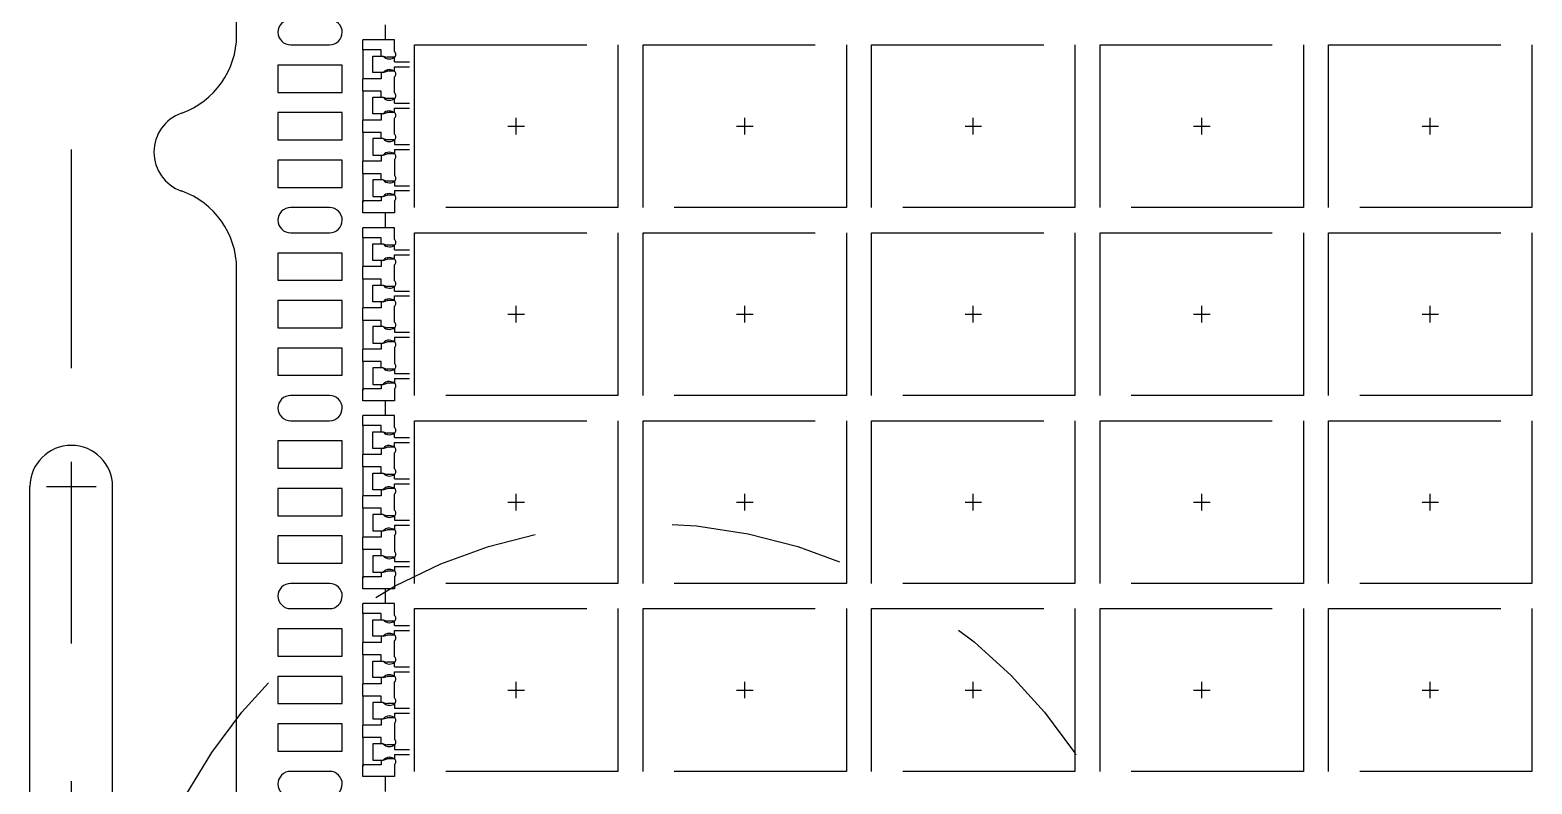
# Model space of a CAD drawing. Header units: millimetres. Extents: x 393.2 to 449.6, y 107.5 to 114.2.
# Drawn here: x 405.509 to 406.599, y 109.645 to 110.192 of the extents above; entities that cross this region are included whole.
import ezdxf

# ---------------------------------------------------------------- set-up
doc = ezdxf.new("R2010")
doc.units = ezdxf.units.MM
doc.header["$LTSCALE"] = 0.5
for name, pattern in [('CENTER', [50.8, 31.75, -6.35, 6.35, -6.35]), ('HIDDEN', [0.375, 0.25, -0.125]), ('PHANTOM', [2.5, 1.25, -0.25, 0.25, -0.25, 0.25, -0.25])]:
    doc.linetypes.add(name, pattern=pattern)
for name, color, linetype in [('1D', 4, 'Continuous'), ('BTM', 7, 'HIDDEN'), ('CEN', 2, 'CENTER'), ('PKG', 1, 'PHANTOM')]:
    doc.layers.add(name, color=color, linetype=linetype)

# ---------------------------------------------------------------- blocks, each defined once
blk = doc.blocks.new('*U100')
at = {"layer": 'CEN', "ltscale": 0.005}
for p, q in [((-0.006, 0), (0.006, 0)), ((0, -0.006), (0, 0.006))]:
    blk.add_line(p, q, dxfattribs=at)
at = {"layer": 'PKG', "color": 1, "linetype": 'HIDDEN'}
blk.add_lwpolyline([(-0.0738, -0.0591), (-0.0738, 0.0591), (0.0738, 0.0591), (0.0738, -0.0591)], close=True, dxfattribs=at)
blk = doc.blocks.new('*U101')
at = {"layer": 'CEN', "color": 0, "linetype": 'ByBlock', "lineweight": -2, "transparency": 16777216}
for p in [(0, 0.819), (0.1659, 0.819), (0.3318, 0.819), (0.4977, 0.819), (0.6636, 0.819), (0, 0.6825), (0.1659, 0.6825), (0.3318, 0.6825), (0.4977, 0.6825), (0.6636, 0.6825), (0, 0.546), (0.1659, 0.546), (0.3318, 0.546), (0.4977, 0.546), (0.6636, 0.546), (0, 0.4095), (0.1659, 0.4095), (0.3318, 0.4095), (0.4977, 0.4095), (0.6636, 0.4095)]:
    blk.add_blockref('*U100', p, dxfattribs=at)

msp = doc.modelspace()

# ---------------------------------------------------------------- linework, layer by layer
at = {"ltscale": 0.03}
for p, q in [((405.7732, 110.1852), (405.7503, 110.1852)), ((405.7503, 110.1779), (405.7503, 110.1852)), ((405.7732, 110.1766), (405.7732, 110.1852)), ((405.7635, 110.1779), (405.7503, 110.1779)), ((405.7635, 110.1734), (405.7635, 110.1779)), ((405.7635, 110.1734), (405.765, 110.1734)), ((405.765, 110.1734), (405.768, 110.1725)), ((405.7732, 110.1725), (405.768, 110.1725)), ((405.765, 110.1614), (405.7635, 110.1614)), ((405.7635, 110.1614), (405.7635, 110.1569)), ((405.765, 110.1614), (405.768, 110.1623)), ((405.7732, 110.1623), (405.768, 110.1623)), ((405.7732, 110.1466), (405.7732, 110.1582)), ((405.7635, 110.1569), (405.7503, 110.1569)), ((405.7503, 110.1479), (405.7503, 110.1569)), ((405.7635, 110.1479), (405.7503, 110.1479)), ((405.7635, 110.1434), (405.7635, 110.1479)), ((405.7635, 110.1434), (405.765, 110.1434)), ((405.765, 110.1434), (405.768, 110.1425)), ((405.7732, 110.1425), (405.768, 110.1425)), ((405.7635, 110.1269), (405.7503, 110.1269)), ((405.7503, 110.1179), (405.7503, 110.1269)), ((405.765, 110.1314), (405.7635, 110.1314)), ((405.7635, 110.1314), (405.7635, 110.1269)), ((405.765, 110.1314), (405.768, 110.1323)), ((405.7732, 110.1323), (405.768, 110.1323)), ((405.7732, 110.1166), (405.7732, 110.1282)), ((405.7635, 110.1179), (405.7503, 110.1179)), ((405.7635, 110.1134), (405.7635, 110.1179)), ((405.765, 110.1134), (405.7635, 110.1134)), ((405.765, 110.1134), (405.768, 110.1125)), ((405.7732, 110.1125), (405.768, 110.1125)), ((405.7635, 110.0969), (405.7503, 110.0969)), ((405.7503, 110.0879), (405.7503, 110.0969)), ((405.7635, 110.1014), (405.765, 110.1014)), ((405.7635, 110.1014), (405.7635, 110.0969)), ((405.765, 110.1014), (405.768, 110.1023)), ((405.7732, 110.1023), (405.768, 110.1023)), ((405.7732, 110.0982), (405.7732, 110.0866)), ((405.7635, 110.0879), (405.7503, 110.0879)), ((405.7635, 110.0834), (405.7635, 110.0879)), ((405.765, 110.0834), (405.7635, 110.0834)), ((405.765, 110.0834), (405.768, 110.0825)), ((405.7732, 110.0825), (405.768, 110.0825)), ((405.7732, 110.0825), (405.768, 110.0825)), ((405.7635, 110.0714), (405.7635, 110.0681)), ((405.7635, 110.0714), (405.765, 110.0714)), ((405.765, 110.0714), (405.768, 110.0723)), ((405.7732, 110.0723), (405.768, 110.0723)), ((405.7732, 110.0723), (405.768, 110.0723)), ((405.7635, 110.0681), (405.7503, 110.0681)), ((405.7503, 110.0595), (405.7503, 110.0681)), ((405.7732, 110.0682), (405.7732, 110.0595)), ((405.7732, 110.0595), (405.7503, 110.0595)), ((405.7732, 110.0487), (405.7503, 110.0487)), ((405.7503, 110.0414), (405.7503, 110.0487)), ((405.7635, 110.0414), (405.7503, 110.0414)), ((405.7635, 110.0369), (405.7635, 110.0414)), ((405.7732, 110.0401), (405.7732, 110.0487)), ((405.7635, 110.0369), (405.765, 110.0369)), ((405.765, 110.0369), (405.768, 110.036)), ((405.7732, 110.036), (405.768, 110.036)), ((405.7635, 110.0204), (405.7503, 110.0204)), ((405.7503, 110.0114), (405.7503, 110.0204)), ((405.765, 110.0249), (405.7635, 110.0249)), ((405.7635, 110.0249), (405.7635, 110.0204)), ((405.765, 110.0249), (405.768, 110.0258)), ((405.7732, 110.0258), (405.768, 110.0258)), ((405.7732, 110.0101), (405.7732, 110.0217)), ((405.7635, 110.0114), (405.7503, 110.0114)), ((405.7635, 110.0069), (405.7635, 110.0114)), ((405.7635, 110.0069), (405.765, 110.0069)), ((405.765, 110.0069), (405.768, 110.006)), ((405.7732, 110.006), (405.768, 110.006)), ((405.765, 109.9949), (405.7635, 109.9949)), ((405.7635, 109.9949), (405.7635, 109.9904)), ((405.765, 109.9949), (405.768, 109.9958)), ((405.7732, 109.9958), (405.768, 109.9958)), ((405.7635, 109.9904), (405.7503, 109.9904)), ((405.7503, 109.9814), (405.7503, 109.9904)), ((405.7732, 109.9801), (405.7732, 109.9917)), ((405.7635, 109.9814), (405.7503, 109.9814)), ((405.7635, 109.9769), (405.7635, 109.9814)), ((405.765, 109.9769), (405.7635, 109.9769)), ((405.765, 109.9769), (405.768, 109.976)), ((405.7732, 109.976), (405.768, 109.976)), ((405.7635, 109.9649), (405.765, 109.9649)), ((405.7635, 109.9649), (405.7635, 109.9604)), ((405.765, 109.9649), (405.768, 109.9658)), ((405.7732, 109.9658), (405.768, 109.9658)), ((405.7635, 109.9604), (405.7503, 109.9604)), ((405.7503, 109.9514), (405.7503, 109.9604)), ((405.7635, 109.9514), (405.7503, 109.9514)), ((405.7635, 109.9469), (405.7635, 109.9514)), ((405.7732, 109.9617), (405.7732, 109.9501)), ((405.765, 109.9469), (405.7635, 109.9469)), ((405.765, 109.9469), (405.768, 109.946)), ((405.7732, 109.946), (405.768, 109.946)), ((405.7732, 109.946), (405.768, 109.946)), ((405.7635, 109.9316), (405.7503, 109.9316)), ((405.7503, 109.923), (405.7503, 109.9316)), ((405.7635, 109.9349), (405.7635, 109.9316)), ((405.7635, 109.9349), (405.765, 109.9349)), ((405.765, 109.9349), (405.768, 109.9358)), ((405.7732, 109.9358), (405.768, 109.9358)), ((405.7732, 109.9358), (405.768, 109.9358)), ((405.7732, 109.9317), (405.7732, 109.923)), ((405.7732, 109.923), (405.7503, 109.923)), ((405.7732, 109.9122), (405.7503, 109.9122)), ((405.7503, 109.9049), (405.7503, 109.9122)), ((405.7732, 109.9036), (405.7732, 109.9122)), ((405.7635, 109.9049), (405.7503, 109.9049)), ((405.7635, 109.9004), (405.7635, 109.9049)), ((405.7635, 109.9004), (405.765, 109.9004)), ((405.765, 109.9004), (405.768, 109.8995)), ((405.7732, 109.8995), (405.768, 109.8995)), ((405.765, 109.8884), (405.7635, 109.8884)), ((405.7635, 109.8884), (405.7635, 109.8839)), ((405.765, 109.8884), (405.768, 109.8893)), ((405.7732, 109.8893), (405.768, 109.8893)), ((405.7635, 109.8839), (405.7503, 109.8839)), ((405.7503, 109.8749), (405.7503, 109.8839)), ((405.7635, 109.8749), (405.7503, 109.8749)), ((405.7635, 109.8704), (405.7635, 109.8749)), ((405.7732, 109.8736), (405.7732, 109.8852)), ((405.7635, 109.8704), (405.765, 109.8704)), ((405.765, 109.8704), (405.768, 109.8695)), ((405.7732, 109.8695), (405.768, 109.8695)), ((405.7635, 109.8539), (405.7503, 109.8539)), ((405.7503, 109.8449), (405.7503, 109.8539)), ((405.765, 109.8584), (405.7635, 109.8584)), ((405.7635, 109.8584), (405.7635, 109.8539)), ((405.765, 109.8584), (405.768, 109.8593)), ((405.7732, 109.8593), (405.768, 109.8593)), ((405.7732, 109.8436), (405.7732, 109.8552)), ((405.7635, 109.8449), (405.7503, 109.8449)), ((405.7635, 109.8404), (405.7635, 109.8449)), ((405.765, 109.8404), (405.7635, 109.8404)), ((405.765, 109.8404), (405.768, 109.8395)), ((405.7732, 109.8395), (405.768, 109.8395)), ((405.7635, 109.8239), (405.7503, 109.8239)), ((405.7503, 109.8149), (405.7503, 109.8239)), ((405.7635, 109.8284), (405.765, 109.8284)), ((405.7635, 109.8284), (405.7635, 109.8239)), ((405.765, 109.8284), (405.768, 109.8293)), ((405.7732, 109.8293), (405.768, 109.8293)), ((405.7732, 109.8252), (405.7732, 109.8136)), ((405.7635, 109.8149), (405.7503, 109.8149)), ((405.7635, 109.8104), (405.7635, 109.8149)), ((405.765, 109.8104), (405.7635, 109.8104)), ((405.765, 109.8104), (405.768, 109.8095)), ((405.7732, 109.8095), (405.768, 109.8095)), ((405.7732, 109.8095), (405.768, 109.8095)), ((405.7635, 109.7984), (405.7635, 109.7951)), ((405.7635, 109.7984), (405.765, 109.7984)), ((405.765, 109.7984), (405.768, 109.7993)), ((405.7732, 109.7993), (405.768, 109.7993)), ((405.7732, 109.7993), (405.768, 109.7993)), ((405.7635, 109.7951), (405.7503, 109.7951)), ((405.7503, 109.7865), (405.7503, 109.7951)), ((405.7732, 109.7952), (405.7732, 109.7865)), ((405.7732, 109.7865), (405.7503, 109.7865)), ((405.7732, 109.7757), (405.7503, 109.7757)), ((405.7503, 109.7684), (405.7503, 109.7757)), ((405.7635, 109.7684), (405.7503, 109.7684)), ((405.7635, 109.7639), (405.7635, 109.7684)), ((405.7732, 109.7671), (405.7732, 109.7757)), ((405.7635, 109.7639), (405.765, 109.7639)), ((405.765, 109.7639), (405.768, 109.763)), ((405.7732, 109.763), (405.768, 109.763)), ((405.7635, 109.7474), (405.7503, 109.7474)), ((405.7503, 109.7384), (405.7503, 109.7474)), ((405.765, 109.7519), (405.7635, 109.7519)), ((405.7635, 109.7519), (405.7635, 109.7474)), ((405.765, 109.7519), (405.768, 109.7528)), ((405.7732, 109.7528), (405.768, 109.7528)), ((405.7732, 109.7371), (405.7732, 109.7487)), ((405.7635, 109.7384), (405.7503, 109.7384)), ((405.7635, 109.7339), (405.7635, 109.7384)), ((405.7635, 109.7339), (405.765, 109.7339)), ((405.765, 109.7339), (405.768, 109.733)), ((405.7732, 109.733), (405.768, 109.733)), ((405.765, 109.7219), (405.768, 109.7228)), ((405.7732, 109.7228), (405.768, 109.7228)), ((405.7635, 109.7174), (405.7503, 109.7174)), ((405.7503, 109.7084), (405.7503, 109.7174)), ((405.765, 109.7219), (405.7635, 109.7219)), ((405.7635, 109.7219), (405.7635, 109.7174)), ((405.7732, 109.7071), (405.7732, 109.7187)), ((405.7635, 109.7084), (405.7503, 109.7084)), ((405.7635, 109.7039), (405.7635, 109.7084)), ((405.765, 109.7039), (405.7635, 109.7039)), ((405.765, 109.7039), (405.768, 109.703)), ((405.7732, 109.703), (405.768, 109.703)), ((405.7635, 109.6919), (405.765, 109.6919)), ((405.7635, 109.6919), (405.7635, 109.6874)), ((405.765, 109.6919), (405.768, 109.6928)), ((405.7732, 109.6928), (405.768, 109.6928)), ((405.7635, 109.6874), (405.7503, 109.6874)), ((405.7503, 109.6784), (405.7503, 109.6874)), ((405.7635, 109.6784), (405.7503, 109.6784)), ((405.7635, 109.6739), (405.7635, 109.6784)), ((405.7732, 109.6887), (405.7732, 109.6771)), ((405.765, 109.6739), (405.7635, 109.6739)), ((405.765, 109.6739), (405.768, 109.673)), ((405.7732, 109.673), (405.768, 109.673)), ((405.7732, 109.673), (405.768, 109.673)), ((405.7635, 109.6586), (405.7503, 109.6586)), ((405.7503, 109.65), (405.7503, 109.6586)), ((405.7635, 109.6619), (405.7635, 109.6586)), ((405.7635, 109.6619), (405.765, 109.6619)), ((405.765, 109.6619), (405.768, 109.6628)), ((405.7732, 109.6628), (405.768, 109.6628)), ((405.7732, 109.6628), (405.768, 109.6628)), ((405.7732, 109.6587), (405.7732, 109.65)), ((405.7732, 109.65), (405.7503, 109.65))]:
    msp.add_line(p, q, dxfattribs=at)
for p, q in [((405.5086, 109.4407), (405.5086, 109.8606)), ((405.5686, 109.4407), (405.5686, 109.8606))]:
    msp.add_line(p, q)
for points in [[(405.7261, 110.1998), (405.6978, 110.1998, 0.414214), (405.6886, 110.1906), (405.6886, 110.1906, 0.414214), (405.6978, 110.1815), (405.7261, 110.1815, 0.414214), (405.7353, 110.1906), (405.7353, 110.1906, 0.414214)], [(405.7261, 110.0633), (405.6978, 110.0633, 0.414214), (405.6886, 110.0541), (405.6886, 110.0541, 0.414214), (405.6978, 110.045), (405.7261, 110.045, 0.414214), (405.7353, 110.0541), (405.7353, 110.0541, 0.414214)], [(405.7261, 109.9268), (405.6978, 109.9268, 0.414214), (405.6886, 109.9176), (405.6886, 109.9176, 0.414214), (405.6978, 109.9085), (405.7261, 109.9085, 0.414214), (405.7353, 109.9176), (405.7353, 109.9176, 0.414214)], [(405.7261, 109.7903), (405.6978, 109.7903, 0.414214), (405.6886, 109.7811), (405.6886, 109.7811, 0.414214), (405.6978, 109.772), (405.7261, 109.772, 0.414214), (405.7353, 109.7811), (405.7353, 109.7811, 0.414214)], [(405.7261, 109.6538), (405.6978, 109.6538, 0.414214), (405.6886, 109.6446), (405.6886, 109.6446, 0.414214), (405.6978, 109.6355), (405.7261, 109.6355, 0.414214), (405.7353, 109.6446), (405.7353, 109.6446, 0.414214)]]:
    msp.add_lwpolyline(points, format="xyb", close=True, dxfattribs=at)
for points in [[(405.7353, 110.1668), (405.6886, 110.1668), (405.6886, 110.147), (405.7353, 110.147)], [(405.7353, 110.1323), (405.6886, 110.1323), (405.6886, 110.1125), (405.7353, 110.1125)], [(405.7353, 110.0978), (405.6886, 110.0978), (405.6886, 110.078), (405.7353, 110.078)], [(405.7353, 110.0303), (405.6886, 110.0303), (405.6886, 110.0105), (405.7353, 110.0105)], [(405.7353, 109.9958), (405.6886, 109.9958), (405.6886, 109.976), (405.7353, 109.976)], [(405.7353, 109.9613), (405.6886, 109.9613), (405.6886, 109.9415), (405.7353, 109.9415)], [(405.7353, 109.8938), (405.6886, 109.8938), (405.6886, 109.874), (405.7353, 109.874)], [(405.7353, 109.8593), (405.6886, 109.8593), (405.6886, 109.8395), (405.7353, 109.8395)], [(405.7353, 109.8248), (405.6886, 109.8248), (405.6886, 109.805), (405.7353, 109.805)], [(405.7353, 109.7573), (405.6886, 109.7573), (405.6886, 109.7375), (405.7353, 109.7375)], [(405.7353, 109.7228), (405.6886, 109.7228), (405.6886, 109.703), (405.7353, 109.703)], [(405.7353, 109.6883), (405.6886, 109.6883), (405.6886, 109.6685), (405.7353, 109.6685)]]:
    msp.add_lwpolyline(points, close=True, dxfattribs=at)
at = {"color": 4, "linetype": 'HIDDEN'}
msp.add_circle((405.9538, 109.4565), 0.3776, dxfattribs=at)
at = {"ltscale": 0.03}
for centre, radius, start, end in [((405.7695, 110.1771), 0.00582, 219.7191, 270.2471), ((405.7691, 110.179), 0.00775, 273.0375, 302.4518), ((405.7714, 110.1745), 0.00275, 312.2759, 47.7241), ((405.7695, 110.1577), 0.00582, 89.7529, 140.2809), ((405.7691, 110.1557), 0.00775, 57.5482, 86.9625), ((405.7714, 110.1603), 0.00275, 312.2759, 47.7241), ((405.7695, 110.1471), 0.00582, 219.7191, 270.2471), ((405.7691, 110.149), 0.00775, 273.0375, 302.4518), ((405.7714, 110.1445), 0.00275, 312.2759, 47.7241), ((405.7695, 110.1277), 0.00582, 89.7529, 140.2809), ((405.7691, 110.1257), 0.00775, 57.5482, 86.9625), ((405.7714, 110.1303), 0.00275, 312.2759, 47.7241), ((405.7714, 110.1145), 0.00275, 312.2759, 47.7241), ((405.7695, 110.1171), 0.00582, 219.7191, 270.2471), ((405.7691, 110.119), 0.00775, 273.0375, 302.4518), ((405.7695, 110.0977), 0.00582, 89.7529, 140.2809), ((405.7691, 110.0957), 0.00775, 57.5482, 86.9625), ((405.7714, 110.1003), 0.00275, 312.2759, 47.7241), ((405.7695, 110.0871), 0.00582, 219.7191, 270.2471), ((405.7691, 110.089), 0.00775, 273.0375, 302.4518), ((405.7714, 110.0845), 0.00275, 312.2759, 47.7241), ((405.7695, 110.0677), 0.00582, 89.7529, 140.2809), ((405.7691, 110.0657), 0.00775, 57.5482, 86.9625), ((405.7714, 110.0703), 0.00275, 312.2759, 47.7241), ((405.7714, 110.038), 0.00275, 312.2759, 47.7241), ((405.7695, 110.0406), 0.00582, 219.7191, 270.2471), ((405.7691, 110.0425), 0.00775, 273.0375, 302.4518), ((405.7695, 110.0212), 0.00582, 89.7529, 140.2809), ((405.7691, 110.0192), 0.00775, 57.5482, 86.9625), ((405.7714, 110.0238), 0.00275, 312.2759, 47.7241), ((405.7695, 110.0106), 0.00582, 219.7191, 270.2471), ((405.7691, 110.0125), 0.00775, 273.0375, 302.4518), ((405.7714, 110.008), 0.00275, 312.2759, 47.7241), ((405.7695, 109.9912), 0.00582, 89.7529, 140.2809), ((405.7691, 109.9892), 0.00775, 57.5482, 86.9625), ((405.7714, 109.9938), 0.00275, 312.2759, 47.7241), ((405.7695, 109.9806), 0.00582, 219.7191, 270.2471), ((405.7691, 109.9825), 0.00775, 273.0375, 302.4518), ((405.7714, 109.978), 0.00275, 312.2759, 47.7241), ((405.7695, 109.9612), 0.00582, 89.7529, 140.2809), ((405.7691, 109.9592), 0.00775, 57.5482, 86.9625), ((405.7714, 109.9638), 0.00275, 312.2759, 47.7241), ((405.7695, 109.9506), 0.00582, 219.7191, 270.2471), ((405.7691, 109.9525), 0.00775, 273.0375, 302.4518), ((405.7714, 109.948), 0.00275, 312.2759, 47.7241), ((405.7695, 109.9312), 0.00582, 89.7529, 140.2809), ((405.7691, 109.9292), 0.00775, 57.5482, 86.9625), ((405.7714, 109.9338), 0.00275, 312.2759, 47.7241), ((405.7695, 109.9041), 0.00582, 219.7191, 270.2471), ((405.7691, 109.906), 0.00775, 273.0375, 302.4518), ((405.7714, 109.9015), 0.00275, 312.2759, 47.7241), ((405.7695, 109.8847), 0.00582, 89.7529, 140.2809), ((405.7691, 109.8827), 0.00775, 57.5482, 86.9625), ((405.7714, 109.8873), 0.00275, 312.2759, 47.7241), ((405.7695, 109.8741), 0.00582, 219.7191, 270.2471), ((405.7691, 109.876), 0.00775, 273.0375, 302.4518), ((405.7714, 109.8715), 0.00275, 312.2759, 47.7241), ((405.7695, 109.8547), 0.00582, 89.7529, 140.2809), ((405.7691, 109.8527), 0.00775, 57.5482, 86.9625), ((405.7714, 109.8573), 0.00275, 312.2759, 47.7241), ((405.7714, 109.8415), 0.00275, 312.2759, 47.7241), ((405.7695, 109.8441), 0.00582, 219.7191, 270.2471), ((405.7691, 109.846), 0.00775, 273.0375, 302.4518), ((405.7695, 109.8247), 0.00582, 89.7529, 140.2809), ((405.7691, 109.8227), 0.00775, 57.5482, 86.9625), ((405.7714, 109.8273), 0.00275, 312.2759, 47.7241), ((405.7695, 109.8141), 0.00582, 219.7191, 270.2471), ((405.7691, 109.816), 0.00775, 273.0375, 302.4518), ((405.7714, 109.8115), 0.00275, 312.2759, 47.7241), ((405.7695, 109.7947), 0.00582, 89.7529, 140.2809), ((405.7691, 109.7927), 0.00775, 57.5482, 86.9625), ((405.7714, 109.7973), 0.00275, 312.2759, 47.7241), ((405.7714, 109.765), 0.00275, 312.2759, 47.7241), ((405.7695, 109.7676), 0.00582, 219.7191, 270.2471), ((405.7691, 109.7695), 0.00775, 273.0375, 302.4518), ((405.7695, 109.7482), 0.00582, 89.7529, 140.2809), ((405.7691, 109.7462), 0.00775, 57.5482, 86.9625), ((405.7714, 109.7508), 0.00275, 312.2759, 47.7241), ((405.7695, 109.7376), 0.00582, 219.7191, 270.2471), ((405.7691, 109.7395), 0.00775, 273.0375, 302.4518), ((405.7714, 109.735), 0.00275, 312.2759, 47.7241), ((405.7695, 109.7182), 0.00582, 89.7529, 140.2809), ((405.7691, 109.7162), 0.00775, 57.5482, 86.9625), ((405.7714, 109.7208), 0.00275, 312.2759, 47.7241), ((405.7695, 109.7076), 0.00582, 219.7191, 270.2471), ((405.7691, 109.7095), 0.00775, 273.0375, 302.4518), ((405.7714, 109.705), 0.00275, 312.2759, 47.7241), ((405.7695, 109.6882), 0.00582, 89.7529, 140.2809), ((405.7691, 109.6862), 0.00775, 57.5482, 86.9625), ((405.7714, 109.6908), 0.00275, 312.2759, 47.7241), ((405.7695, 109.6776), 0.00582, 219.7191, 270.2471), ((405.7691, 109.6795), 0.00775, 273.0375, 302.4518), ((405.7714, 109.675), 0.00275, 312.2759, 47.7241), ((405.7695, 109.6582), 0.00582, 89.7529, 140.2809), ((405.7691, 109.6562), 0.00775, 57.5482, 86.9625), ((405.7714, 109.6608), 0.00275, 312.2759, 47.7241)]:
    msp.add_arc(centre, radius, start, end, dxfattribs=at)
at = {"color": 0}
msp.add_arc((405.5386, 109.8606), 0.03, 0, 180, dxfattribs=at)
at = {"layer": '1D', "linetype": 'CENTER', "ltscale": 0.01}
msp.add_line((405.5386, 112.858), (405.5386, 109.22), dxfattribs=at)
at = {"layer": '1D', "linetype": 'CENTER'}
for p, q in [((405.6586, 110.1885), (405.6586, 110.9248)), ((405.6586, 109.2825), (405.6586, 110.0188))]:
    msp.add_line(p, q, dxfattribs=at)
at = {"layer": '1D'}
for p, q in [((405.5386, 109.8786), (405.5386, 109.8426)), ((405.5206, 109.8606), (405.5566, 109.8606))]:
    msp.add_line(p, q, dxfattribs=at)
at = {"layer": '1D', "color": 4}
for centre, radius, start, end in [((405.5986, 110.1885), 0.06, 289.4712, 0), ((405.6286, 110.1036), 0.03, 109.4712, 250.5288), ((405.5986, 110.0188), 0.06, 0, 70.5288)]:
    msp.add_arc(centre, radius, start, end, dxfattribs=at)
at = {"layer": 'BTM', "ltscale": 0.03}
for p, q in [((405.7666, 110.1852), (405.7666, 110.196)), ((405.7503, 110.1779), (405.7503, 110.1569)), ((405.7732, 110.1692), (405.7732, 110.1725)), ((405.7732, 110.1692), (405.784, 110.1692)), ((405.7732, 110.1656), (405.784, 110.1656)), ((405.7732, 110.1623), (405.7732, 110.1656)), ((405.7503, 110.1479), (405.7503, 110.1269)), ((405.7732, 110.1392), (405.7732, 110.1425)), ((405.7732, 110.1392), (405.784, 110.1392)), ((405.7732, 110.1356), (405.784, 110.1356)), ((405.7732, 110.1323), (405.7732, 110.1356)), ((405.7503, 110.1179), (405.7503, 110.0969)), ((405.7732, 110.1125), (405.7732, 110.1092)), ((405.7732, 110.1092), (405.784, 110.1092)), ((405.7732, 110.1056), (405.784, 110.1056)), ((405.7732, 110.1056), (405.7732, 110.1023)), ((405.7503, 110.0879), (405.7503, 110.0669)), ((405.7732, 110.0825), (405.7732, 110.0792)), ((405.7732, 110.0792), (405.784, 110.0792)), ((405.7732, 110.0756), (405.784, 110.0756)), ((405.7732, 110.0756), (405.7732, 110.0723)), ((405.7666, 110.0487), (405.7666, 110.0595)), ((405.7503, 110.0414), (405.7503, 110.0204)), ((405.7732, 110.0327), (405.7732, 110.036)), ((405.7732, 110.0327), (405.784, 110.0327)), ((405.7732, 110.0291), (405.784, 110.0291)), ((405.7732, 110.0258), (405.7732, 110.0291)), ((405.7503, 110.0114), (405.7503, 109.9904)), ((405.7732, 110.0027), (405.7732, 110.006)), ((405.7732, 110.0027), (405.784, 110.0027)), ((405.7732, 109.9991), (405.784, 109.9991)), ((405.7732, 109.9958), (405.7732, 109.9991)), ((405.7503, 109.9814), (405.7503, 109.9604)), ((405.7732, 109.976), (405.7732, 109.9727)), ((405.7732, 109.9727), (405.784, 109.9727)), ((405.7732, 109.9691), (405.784, 109.9691)), ((405.7732, 109.9691), (405.7732, 109.9658)), ((405.7503, 109.9514), (405.7503, 109.9304)), ((405.7732, 109.946), (405.7732, 109.9427)), ((405.7732, 109.9427), (405.784, 109.9427)), ((405.7732, 109.9391), (405.784, 109.9391)), ((405.7732, 109.9391), (405.7732, 109.9358)), ((405.7666, 109.9122), (405.7666, 109.923)), ((405.7503, 109.9049), (405.7503, 109.8839)), ((405.7732, 109.8962), (405.7732, 109.8995)), ((405.7732, 109.8962), (405.784, 109.8962)), ((405.7732, 109.8926), (405.784, 109.8926)), ((405.7732, 109.8893), (405.7732, 109.8926)), ((405.7503, 109.8749), (405.7503, 109.8539)), ((405.7732, 109.8662), (405.7732, 109.8695)), ((405.7732, 109.8662), (405.784, 109.8662)), ((405.7732, 109.8626), (405.784, 109.8626)), ((405.7732, 109.8593), (405.7732, 109.8626)), ((405.7503, 109.8449), (405.7503, 109.8239)), ((405.7732, 109.8395), (405.7732, 109.8362)), ((405.7732, 109.8362), (405.784, 109.8362)), ((405.7732, 109.8326), (405.784, 109.8326)), ((405.7732, 109.8326), (405.7732, 109.8293)), ((405.7503, 109.8149), (405.7503, 109.7939)), ((405.7732, 109.8095), (405.7732, 109.8062)), ((405.7732, 109.8062), (405.784, 109.8062)), ((405.7732, 109.8026), (405.784, 109.8026)), ((405.7732, 109.8026), (405.7732, 109.7993)), ((405.7666, 109.7757), (405.7666, 109.7865)), ((405.7503, 109.7684), (405.7503, 109.7474)), ((405.7732, 109.7597), (405.7732, 109.763)), ((405.7732, 109.7597), (405.784, 109.7597)), ((405.7732, 109.7561), (405.784, 109.7561)), ((405.7732, 109.7528), (405.7732, 109.7561)), ((405.7503, 109.7384), (405.7503, 109.7174)), ((405.7732, 109.7297), (405.7732, 109.733)), ((405.7732, 109.7297), (405.784, 109.7297)), ((405.7732, 109.7261), (405.784, 109.7261)), ((405.7732, 109.7228), (405.7732, 109.7261)), ((405.7503, 109.7084), (405.7503, 109.6874)), ((405.7732, 109.703), (405.7732, 109.6997)), ((405.7732, 109.6997), (405.784, 109.6997)), ((405.7732, 109.6961), (405.784, 109.6961)), ((405.7732, 109.6961), (405.7732, 109.6928)), ((405.7503, 109.6784), (405.7503, 109.6574)), ((405.7732, 109.673), (405.7732, 109.6697)), ((405.7732, 109.6697), (405.784, 109.6697)), ((405.7732, 109.6661), (405.784, 109.6661)), ((405.7732, 109.6661), (405.7732, 109.6628)), ((405.7666, 109.6392), (405.7666, 109.65))]:
    msp.add_line(p, q, dxfattribs=at)
for points in [[(405.7635, 110.1614), (405.7575, 110.1614), (405.7575, 110.1734), (405.7635, 110.1734)], [(405.7635, 110.1314), (405.7575, 110.1314), (405.7575, 110.1434), (405.7635, 110.1434)], [(405.7635, 110.1134), (405.7575, 110.1134), (405.7575, 110.1014), (405.7635, 110.1014)], [(405.7635, 110.0834), (405.7575, 110.0834), (405.7575, 110.0714), (405.7635, 110.0714), (405.7635, 110.0714)], [(405.7635, 110.0249), (405.7575, 110.0249), (405.7575, 110.0369), (405.7635, 110.0369)], [(405.7635, 109.9949), (405.7575, 109.9949), (405.7575, 110.0069), (405.7635, 110.0069)], [(405.7635, 109.9769), (405.7575, 109.9769), (405.7575, 109.9649), (405.7635, 109.9649)], [(405.7635, 109.9469), (405.7575, 109.9469), (405.7575, 109.9349), (405.7635, 109.9349), (405.7635, 109.9349)], [(405.7635, 109.8884), (405.7575, 109.8884), (405.7575, 109.9004), (405.7635, 109.9004)], [(405.7635, 109.8584), (405.7575, 109.8584), (405.7575, 109.8704), (405.7635, 109.8704)], [(405.7635, 109.8404), (405.7575, 109.8404), (405.7575, 109.8284), (405.7635, 109.8284)], [(405.7635, 109.8104), (405.7575, 109.8104), (405.7575, 109.7984), (405.7635, 109.7984), (405.7635, 109.7984)], [(405.7635, 109.7519), (405.7575, 109.7519), (405.7575, 109.7639), (405.7635, 109.7639)], [(405.7635, 109.7219), (405.7575, 109.7219), (405.7575, 109.7339), (405.7635, 109.7339)], [(405.7635, 109.7039), (405.7575, 109.7039), (405.7575, 109.6919), (405.7635, 109.6919)], [(405.7635, 109.6739), (405.7575, 109.6739), (405.7575, 109.6619), (405.7635, 109.6619), (405.7635, 109.6619)]]:
    msp.add_lwpolyline(points, dxfattribs=at)

# ---------------------------------------------------------------- block references
at = {"layer": 'CEN'}
msp.add_blockref('*U101', (405.8616, 109.3034), dxfattribs=at)

doc.saveas('drawing.dxf')
